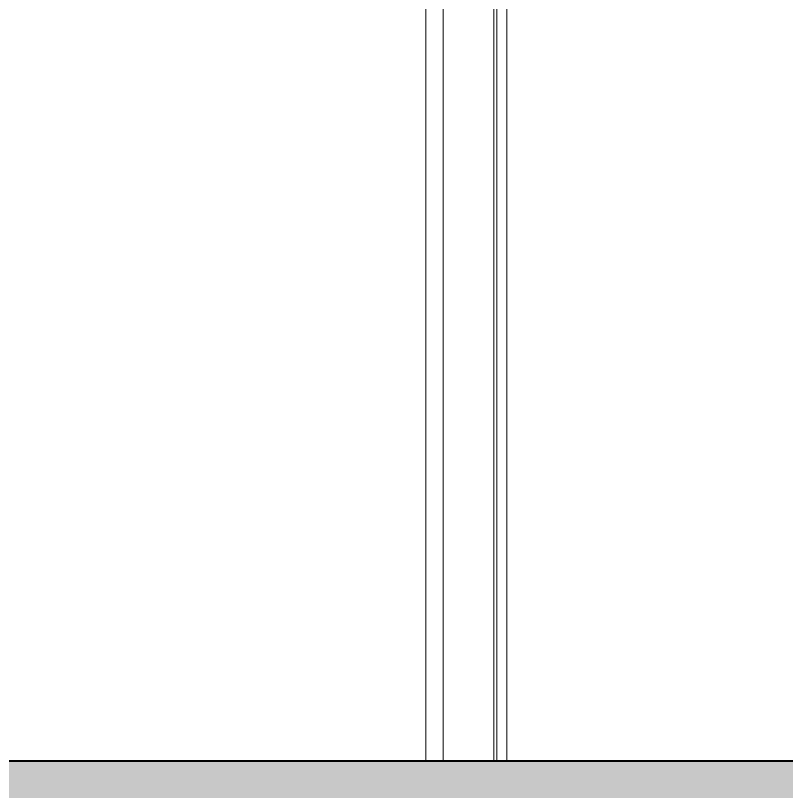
# Model space of a CAD drawing. Header units: inches. Extents: x 141029 to 166402, y -23568 to -18036.
# Drawn here: x 151876.7 to 151930.2, y -22503.2 to -22449.4 of the extents above; entities that cross this region are included whole.
import ezdxf

# ---------------------------------------------------------------- set-up
doc = ezdxf.new("R2010")
doc.units = ezdxf.units.IN
doc.header["$LTSCALE"] = 0.5
doc.header["$MEASUREMENT"] = 0
doc.linetypes.add('CENTER', pattern=[2, 1.25, -0.25, 0.25, -0.25])
for name, color, linetype, lineweight in [('Annotate-Bold.w', 187, 'Continuous', 18), ('Annotations-Bold.w', 177, 'Continuous', 13), ('wall', 1, 'Continuous', 40), ('window', 4, 'Continuous', 13)]:
    doc.layers.add(name, color=color, linetype=linetype, lineweight=lineweight)

msp = doc.modelspace()

# ---------------------------------------------------------------- hatches: boundary and pattern name
at = {"layer": 'Annotations-Bold.w', "linetype": 'CENTER', "ltscale": 0.3}
h = msp.add_hatch(dxfattribs=at)
h.set_pattern_fill('AR-CONC', color=0, style=0)
h.set_pattern_definition([(50, (-3727.9144, -166.056), (7.17260183, -0.62752135), [0.75, -8.25]), (355, (-3727.9144, -166.056), (-1.38751334, 7.52192134), [0.6, -6.6]), (100.4514, (-3727.317, -166.108), (5.78509382, 6.89439542), [0.6374019, -7.01142112]), (46.1842, (-3727.9144, -164.056), (10.6724105, -1.65519014), [1.125, -12.375]), (96.6356, (-3727.025, -164.194), (9.34662706, 9.7411787), [0.9561029, -10.51713]), (351.1842, (-3727.914, -164.056), (9.34661945, 9.741186), [0.9, -9.9]), (21, (-3726.9144, -164.556), (5.96907052, -4.0261889), [0.75, -8.25]), (326, (-3726.9144, -164.556), (2.43315332, 7.25150045), [0.6, -6.6]), (71.4514, (-3726.417, -164.8915), (8.4022263, 3.22530497), [0.6374019, -7.01142112]), (37.5, (-3727.9144, -166.056), (0.121598553, 3.32893854), [0, -6.52, 0, -6.7, 0, -6.625]), (7.5, (-3727.9144, -166.056), (2.630695374, 3.94411712), [0, -3.82, 0, -6.37, 0, -2.525]), (327.5, (-3730.1444, -166.056), (5.33822436, -0.225548717), [0, -2.5, 0, -7.8, 0, -10.35]), (317.5, (-3731.1444, -166.056), (5.8318617, 1.00104982), [0, -3.25, 0, -5.18, 0, -7.35])])
h.paths.add_polyline_path([(151937.131, -22506.073), (151937.131, -22513.073), (151946.131, -22513.073), (151946.131, -22506.073), (152065.131, -22506.073), (152065.131, -22513.073), (152074.131, -22513.073), (152074.131, -22501.073), (151806.131, -22501.073), (151806.131, -22513.073), (151815.131, -22513.073), (151815.131, -22506.073)])

# ---------------------------------------------------------------- linework, layer by layer
at = {"layer": 'Annotate-Bold.w', "linetype": 'CENTER', "ltscale": 0.01}
msp.add_line((151728.559, -22501.073), (152117.324, -22501.073), dxfattribs=at)
at = {"layer": 'wall'}
msp.add_line((151806.131, -22501.073), (152074.131, -22501.073), dxfattribs=at)
at = {"layer": 'window'}
for p, q in [((151905.131, -22501.073), (151905.131, -22417.258)), ((151906.336, -22418.655), (151906.336, -22501.073)), ((151909.861, -22422.758), (151909.861, -22501.073)), ((151910.071, -22501.073), (151910.071, -22423.003)), ((151910.761, -22423.806), (151910.761, -22501.073))]:
    msp.add_line(p, q, dxfattribs=at)

doc.saveas('drawing.dxf')
